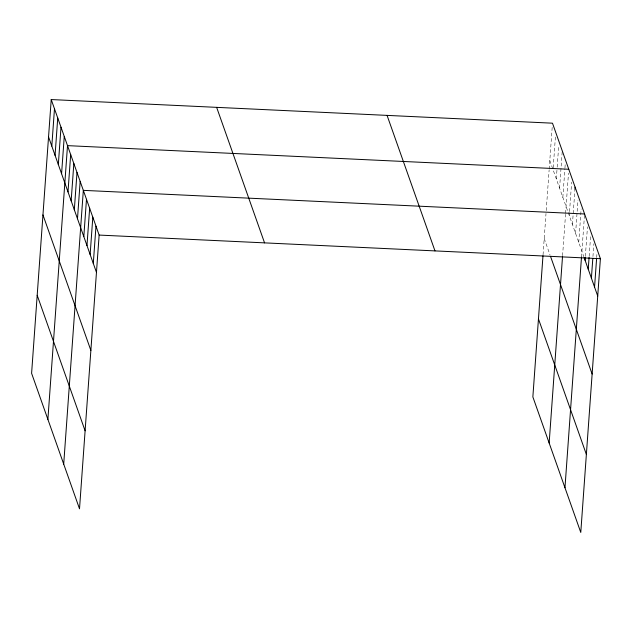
<?xml version="1.0" encoding="UTF-8"?>
<svg xmlns="http://www.w3.org/2000/svg" width="632" height="632" viewBox="0 0 632 632"><rect width="100%" height="100%" fill="white"/><g stroke="black" fill="none" stroke-linecap="round" stroke-linejoin="round"><path stroke-width="0.47" stroke-dasharray="3.16 2.37" d="M543.046 254.791L546.009 213.482M546.214 210.59L549.113 170.134M549.184 169.171L552.202 127.111M553.205 167.757L555.457 136.322M556.326 178.935L557.1 168.128M557.171 167.148L558.72 145.542M559.581 188.146L562.188 151.806M562.843 197.366L564.882 168.878M564.953 167.899L565.237 163.972M562.575 255.699L565.545 214.288M565.616 213.324L568.492 173.184M569.258 215.52L569.471 212.573M569.543 211.594L571.652 182.127M572.426 224.471L574.962 189.11M575.586 233.413L577.98 200.02M578.746 242.356L581.14 208.963M581.495 257.082L584.513 214.959M585.358 256.315L587.468 226.849M589.15 256.418L590.628 235.791M592.95 256.521L593.867 243.755M596.671 257.611L597.027 252.697M549.808 160.504L583.81 256.663M544.215 238.525L550.077 255.107"/><path stroke-width="0.95" d="M51.224 99.556L31.6 373.307L79.514 508.815L99.137 235.072L51.224 99.556L552.487 123.185L600.4 258.693L580.776 532.444L532.863 396.928L542.983 255.747M51.808 146.095L54.478 108.775M55.063 155.314L57.741 117.987M58.326 164.525L60.996 127.206M61.581 173.745L64.259 136.417M47.89 419.379L67.513 145.637L568.776 169.258M68.003 191.899L70.673 154.579M71.163 200.85L73.841 163.522M74.323 209.792L77.001 172.465M77.491 218.735L80.161 181.408M63.706 464.101L83.329 190.358L584.584 213.979M83.811 236.621L86.489 199.301M86.979 245.564L89.649 208.244M90.139 254.514L92.817 217.187M93.299 263.457L95.977 226.13M549.153 443L562.512 256.663M574.962 189.11L575.096 187.143M564.969 487.722L581.495 257.082M585.074 260.242L585.287 257.295M588.234 269.185L589.079 257.398M591.402 278.135L592.808 258.488M594.562 287.078L596.6 258.591M99.137 235.072L600.4 258.693M584.126 257.564L597.722 296.021M550.733 256.955L592.129 374.041M538.456 318.907L586.37 454.424M387.068 115.387L434.982 250.904M216.642 107.353L264.555 242.87M48.546 136.883L96.467 272.4M42.952 214.904L90.874 350.42M37.193 295.286L85.107 430.803"/></g></svg>
